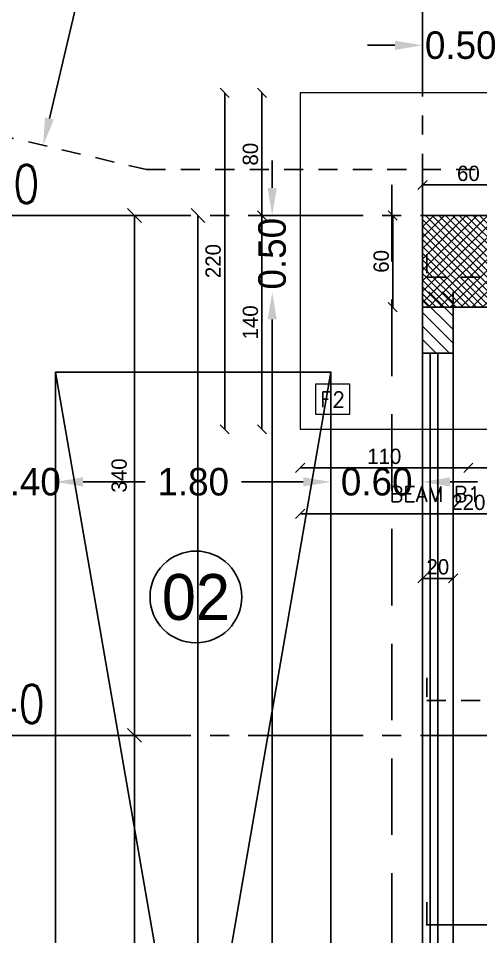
# Model space of a CAD drawing. Header units: metres. Extents: x -353217 to -351774, y -68080 to -67552.
# Drawn here: x -352360.75 to -352357.73, y -67870.43 to -67864.43 of the extents above; entities that cross this region are included whole.
import ezdxf
from ezdxf.enums import TextEntityAlignment as Align

# ---------------------------------------------------------------- set-up
doc = ezdxf.new("R2010")
doc.units = ezdxf.units.M
doc.header["$MEASUREMENT"] = 0
doc.header["$PDMODE"] = 2
doc.header["$PDSIZE"] = -0.6
for name, pattern in [('CENTER2', [1.125, 0.75, -0.125, 0.125, -0.125]), ('DASHED', [0.75, 0.5, -0.25]), ('HIDDEN2', [0.1875, 0.125, -0.0625])]:
    doc.linetypes.add(name, pattern=pattern)
for name, color, linetype in [('A-dim', 4, 'Continuous'), ('A-HATCH', 9, 'Continuous'), ('A-TEXT', 6, 'Continuous'), ('A-walls', 5, 'Continuous'), ('axe', 9, 'HIDDEN2'), ('car', 7, 'Continuous'), ('gate', 4, 'Continuous'), ('proj', 2, 'DASHED'), ('Str-Axes', 8, 'Continuous'), ('str-columns', 3, 'Continuous'), ('str-frame', 1, 'Continuous'), ('str-ground-beams', 3, 'Continuous'), ('str-slab', 5, 'Continuous')]:
    doc.layers.add(name, color=color, linetype=linetype)
doc.layers.add('str-footings', color=5, linetype='Continuous', lineweight=5)
doc.styles.add('ROMAND', font='romand', dxfattribs={"width": 0.8})
doc.styles.add('ROMANS', font='romans', dxfattribs={"height": 0.4})
doc.dimstyles.new('axis', dxfattribs={"dimscale": 0, "dimtxt": 0.1, "dimasz": 0.09, "dimexe": 0.18, "dimexo": 0.0625, "dimgap": 0.05, "dimtad": 1, "dimdec": 4, "dimlfac": 100, "dimrnd": 0.5, "dimdsep": 46, "dimtxsty": 'Standard', "dimblk1": 'OBLIQUE', "dimblk2": 'OBLIQUE', "dimsah": 1, "dimcen": 0.009, "dimse1": 1, "dimse2": 1, "dimclrd": 2, "dimclre": 7, "dimclrt": 1, "dimadec": 0, "dimazin": 0, "dimtfac": 0.066667, "dimtdec": 4, "dimtix": 1, "dimtmove": 2, "dimatfit": 3, "dimldrblk": 'OBLIQUE', "dimfxl": 0.18, "dimtolj": 1, "dimarcsym": 0})
doc.dimstyles.get("Standard").update_dxf_attribs({"dimtxt": 0.18, "dimasz": 0.18, "dimexe": 0.18, "dimexo": 0.0625, "dimgap": 0.09, "dimtad": 0, "dimzin": 0, "dimdsep": 46, "dimtxsty": 'Standard', "dimcen": 0.09, "dimse1": 1, "dimse2": 1, "dimadec": 0, "dimazin": 0, "dimtfac": 1, "dimtix": 1, "dimtofl": 0, "dimtmove": 0, "dimatfit": 3, "dimfxl": 1, "dimtolj": 1, "dimtzin": 0, "dimarcsym": 0})
doc.dimstyles.new('structure', dxfattribs={"dimtxt": 0.1, "dimasz": 0.06, "dimexe": 0.18, "dimexo": 1, "dimgap": 0.025, "dimtad": 1, "dimdec": 1, "dimlfac": 100, "dimrnd": 0.5, "dimdsep": 46, "dimtxsty": 'Standard', "dimblk1": 'OBLIQUE', "dimblk2": 'OBLIQUE', "dimsah": 1, "dimcen": 0.009, "dimse1": 1, "dimse2": 1, "dimclrd": 4, "dimclre": 9, "dimclrt": 1, "dimadec": 0, "dimazin": 0, "dimtfac": 0.066667, "dimtdec": 1, "dimtix": 1, "dimtmove": 2, "dimatfit": 3, "dimldrblk": 'OBLIQUE', "dimfxl": 0.18, "dimtolj": 1, "dimarcsym": 0})

# ---------------------------------------------------------------- blocks, each defined once
blk = doc.blocks.new('*D429')
at = {"layer": 'A-dim', "color": 0, "lineweight": -2, "transparency": 16777216}
for p, q in [((-352361.0912, -67867.4585), (-352361.2712, -67867.4585)), ((-352360.3312, -67867.4585), (-352360.1512, -67867.4585))]:
    blk.add_line(p, q, dxfattribs=at)
at = {"layer": 'A-dim', "color": 0, "transparency": 16777216}
for points in [[(-352361.0912, -67867.4285), (-352361.0912, -67867.4885), (-352360.9112, -67867.4585)], [(-352360.3312, -67867.4285), (-352360.3312, -67867.4885), (-352360.5112, -67867.4585)]]:
    blk.add_solid(points, dxfattribs=at)
at = {"layer": 'Defpoints', "color": 0, "transparency": 16777216}
for p in [(-352360.9112, -67866.7399), (-352360.5112, -67867.4585), (-352360.5112, -67867.4585)]:
    blk.add_point(p, dxfattribs=at)
at = {"layer": 'A-dim', "color": 0, "transparency": 16777216, "insert": (-352360.7112, -67867.4585), "char_height": 0.18, "attachment_point": 5}
blk.add_mtext('\\A1;0.40', dxfattribs=at)
blk = doc.blocks.new('*D430')
at = {"layer": 'A-dim', "color": 0, "lineweight": -2, "transparency": 16777216}
for p, q in [((-352360.3312, -67867.4585), (-352359.9262, -67867.4585)), ((-352358.8912, -67867.4585), (-352359.2962, -67867.4585))]:
    blk.add_line(p, q, dxfattribs=at)
at = {"layer": 'A-dim', "color": 0, "transparency": 16777216}
for points in [[(-352360.3312, -67867.4285), (-352360.3312, -67867.4885), (-352360.5112, -67867.4585)], [(-352358.8912, -67867.4285), (-352358.8912, -67867.4885), (-352358.7112, -67867.4585)]]:
    blk.add_solid(points, dxfattribs=at)
at = {"layer": 'Defpoints', "color": 0, "transparency": 16777216}
for p in [(-352360.5112, -67867.4585), (-352358.7112, -67867.4585), (-352358.7112, -67867.4585)]:
    blk.add_point(p, dxfattribs=at)
at = {"layer": 'A-dim', "color": 0, "transparency": 16777216, "insert": (-352359.6112, -67867.4585), "char_height": 0.18, "attachment_point": 5}
blk.add_mtext('\\A1;1.80', dxfattribs=at)
blk = doc.blocks.new('*D431')
at = {"layer": 'A-dim', "color": 0, "lineweight": -2, "transparency": 16777216}
for p, q in [((-352358.8912, -67867.4585), (-352359.0712, -67867.4585)), ((-352357.9319, -67867.4585), (-352357.7519, -67867.4585))]:
    blk.add_line(p, q, dxfattribs=at)
at = {"layer": 'A-dim', "color": 0, "transparency": 16777216}
for points in [[(-352358.8912, -67867.4285), (-352358.8912, -67867.4885), (-352358.7112, -67867.4585)], [(-352357.9319, -67867.4285), (-352357.9319, -67867.4885), (-352358.1119, -67867.4585)]]:
    blk.add_solid(points, dxfattribs=at)
at = {"layer": 'Defpoints', "color": 0, "transparency": 16777216}
for p in [(-352358.7112, -67867.4585), (-352358.1119, -67867.4585), (-352358.1119, -67867.4585)]:
    blk.add_point(p, dxfattribs=at)
at = {"layer": 'A-dim', "color": 0, "transparency": 16777216, "insert": (-352358.4115, -67867.4585), "char_height": 0.18, "attachment_point": 5}
blk.add_mtext('\\A1;0.60', dxfattribs=at)
blk = doc.blocks.new('*D432')
at = {"layer": 'A-dim', "color": 0, "lineweight": -2, "transparency": 16777216}
for p, q in [((-352358.2919, -67864.6036), (-352358.4719, -67864.6036)), ((-352357.4319, -67864.6036), (-352357.2519, -67864.6036))]:
    blk.add_line(p, q, dxfattribs=at)
at = {"layer": 'A-dim', "color": 0, "transparency": 16777216}
for points in [[(-352358.2919, -67864.5736), (-352358.2919, -67864.6336), (-352358.1119, -67864.6036)], [(-352357.4319, -67864.5736), (-352357.4319, -67864.6336), (-352357.6119, -67864.6036)]]:
    blk.add_solid(points, dxfattribs=at)
at = {"layer": 'Defpoints', "color": 0, "transparency": 16777216}
for p in [(-352357.6119, -67864.6036), (-352358.1119, -67865.7164), (-352357.6119, -67865.7164)]:
    blk.add_point(p, dxfattribs=at)
at = {"layer": 'A-dim', "color": 0, "transparency": 16777216, "insert": (-352357.8619, -67864.6036), "char_height": 0.18, "attachment_point": 5}
blk.add_mtext('\\A1;0.50', dxfattribs=at)
blk = doc.blocks.new('*D447')
at = {"layer": 'A-dim', "color": 0, "lineweight": -2, "transparency": 16777216}
for p, q in [((-352359.0947, -67865.5364), (-352359.0947, -67865.3564)), ((-352359.0947, -67866.3964), (-352359.0947, -67866.5764))]:
    blk.add_line(p, q, dxfattribs=at)
at = {"layer": 'A-dim', "color": 0, "transparency": 16777216}
for points in [[(-352359.1247, -67865.5364), (-352359.0647, -67865.5364), (-352359.0947, -67865.7164)], [(-352359.1247, -67866.3964), (-352359.0647, -67866.3964), (-352359.0947, -67866.2164)]]:
    blk.add_solid(points, dxfattribs=at)
at = {"layer": 'Defpoints', "color": 0, "transparency": 16777216}
for p in [(-352357.8619, -67865.7164), (-352359.0947, -67866.2164), (-352358.1119, -67866.2164)]:
    blk.add_point(p, dxfattribs=at)
at = {"layer": 'A-dim', "color": 0, "transparency": 16777216, "insert": (-352359.0947, -67865.9664), "char_height": 0.18, "attachment_point": 5, "rotation": 90}
blk.add_mtext('\\A1;0.50', dxfattribs=at)
blk = doc.blocks.new('*D448')
at = {"layer": 'A-dim', "color": 0, "lineweight": -2, "transparency": 16777216}
for p, q in [((-352359.0947, -67866.3964), (-352359.0947, -67872.8264)), ((-352359.0947, -67880.0364), (-352359.0947, -67873.6064))]:
    blk.add_line(p, q, dxfattribs=at)
at = {"layer": 'A-dim', "color": 0, "transparency": 16777216}
for points in [[(-352359.1247, -67866.3964), (-352359.0647, -67866.3964), (-352359.0947, -67866.2164)], [(-352359.1247, -67880.0364), (-352359.0647, -67880.0364), (-352359.0947, -67880.2164)]]:
    blk.add_solid(points, dxfattribs=at)
at = {"layer": 'Defpoints', "color": 0, "transparency": 16777216}
for p in [(-352358.1119, -67866.2164), (-352359.0947, -67880.2164), (-352358.1119, -67880.2164)]:
    blk.add_point(p, dxfattribs=at)
at = {"layer": 'A-dim', "color": 0, "transparency": 16777216, "insert": (-352359.0947, -67873.2164), "char_height": 0.18, "attachment_point": 5, "rotation": 90}
blk.add_mtext('\\A1;14.00', dxfattribs=at)
blk = doc.blocks.new('*D470')
at = {"layer": 'A-dim', "color": 0, "lineweight": -2, "transparency": 16777216}
for p, q in [((-352359.2641, -67859.5916), (-352359.8325, -67862.0159)), ((-352360.5515, -67865.0827), (-352359.9832, -67862.6585))]:
    blk.add_line(p, q, dxfattribs=at)
at = {"layer": 'A-dim', "color": 0, "transparency": 16777216}
for points in [[(-352359.2934, -67859.5848), (-352359.2349, -67859.5985), (-352359.2231, -67859.4164)], [(-352360.5807, -67865.0759), (-352360.5223, -67865.0896), (-352360.5926, -67865.258)]]:
    blk.add_solid(points, dxfattribs=at)
at = {"layer": 'Defpoints', "color": 0, "transparency": 16777216}
for p in [(-352359.2231, -67859.4164), (-352360.5926, -67865.258), (-352360.5926, -67865.258)]:
    blk.add_point(p, dxfattribs=at)
at = {"layer": 'A-dim', "color": 0, "transparency": 16777216, "insert": (-352359.9078, -67862.3372), "char_height": 0.18, "attachment_point": 5, "rotation": 76.80525}
blk.add_mtext('\\A1;6.00', dxfattribs=at)
blk = doc.blocks.new('Axis-buble-H')
at = {"color": 2}
blk.add_line((0, 0), (15, 0), dxfattribs=at)
blk.add_circle((-4.5, 0), 4.5, dxfattribs=at)
at = {"color": 1, "style": 'ROMANS', "width": 0.8}
blk.add_attdef('%%P0.00', (0.91, 0.811), '', height=2.5, dxfattribs=at)
at = {"color": 1, "style": 'ROMAND', "width": 0.8}
blk.add_attdef('A', text='', height=4.25, dxfattribs=at).set_placement((-4.5, 0), align=Align.MIDDLE_CENTER)
blk = doc.blocks.new('_Oblique')
at = {"color": 0, "linetype": 'ByBlock', "lineweight": -2}
blk.add_line((-0.5, -0.5), (0.5, 0.5), dxfattribs=at)
blk = doc.blocks.new('*D483')
at = {"layer": 'Defpoints', "color": 0, "transparency": 16777216}
for p in [(-352359.9954, -67865.7164), (-352359.9954, -67865.7164), (-352359.9954, -67869.1164)]:
    blk.add_point(p, dxfattribs=at)
at = {"layer": 'Str-Axes', "color": 2, "lineweight": -2, "transparency": 16777216}
blk.add_line((-352359.9954, -67869.1164), (-352359.9954, -67865.7164), dxfattribs=at)
at = {"layer": 'Str-Axes', "color": 2, "lineweight": -2, "transparency": 16777216, "xscale": 0.09, "yscale": 0.09, "zscale": 0.09}
for p, rotation in [((-352359.9954, -67865.7164), 90), ((-352359.9954, -67869.1164), 270)]:
    blk.add_blockref('_Oblique', p, dxfattribs=dict(at, rotation=rotation))
at = {"layer": 'Str-Axes', "color": 1, "transparency": 16777216, "insert": (-352360.0954, -67867.4164), "char_height": 0.1, "attachment_point": 5, "rotation": 90}
blk.add_mtext('\\A1;340', dxfattribs=at)
blk = doc.blocks.new('*D651')
at = {"layer": 'Defpoints', "color": 0, "transparency": 16777216}
for p in [(-352358.1119, -67865.5165), (-352358.1119, -67865.7164), (-352357.5119, -67865.7164)]:
    blk.add_point(p, dxfattribs=at)
at = {"layer": 'str-columns', "color": 4, "lineweight": -2, "transparency": 16777216}
blk.add_line((-352357.5119, -67865.5165), (-352358.1119, -67865.5165), dxfattribs=at)
at = {"layer": 'str-columns', "color": 4, "lineweight": -2, "transparency": 16777216, "xscale": 0.06, "yscale": 0.06, "zscale": 0.06, "rotation": 180}
blk.add_blockref('_Oblique', (-352358.1119, -67865.5165), dxfattribs=at)
at = {"layer": 'str-columns', "color": 4, "lineweight": -2, "transparency": 16777216, "xscale": 0.06, "yscale": 0.06, "zscale": 0.06}
blk.add_blockref('_Oblique', (-352357.5119, -67865.5165), dxfattribs=at)
at = {"layer": 'str-columns', "color": 1, "transparency": 16777216, "insert": (-352357.8119, -67865.4415), "char_height": 0.1, "attachment_point": 5}
blk.add_mtext('\\A1;60', dxfattribs=at)
blk = doc.blocks.new('*D652')
at = {"layer": 'Defpoints', "color": 0, "transparency": 16777216}
for p in [(-352358.1119, -67865.7164), (-352358.3067, -67866.3164), (-352358.1119, -67866.3164)]:
    blk.add_point(p, dxfattribs=at)
at = {"layer": 'str-columns', "color": 4, "lineweight": -2, "transparency": 16777216}
blk.add_line((-352358.3067, -67865.7164), (-352358.3067, -67866.3164), dxfattribs=at)
at = {"layer": 'str-columns', "color": 4, "lineweight": -2, "transparency": 16777216, "xscale": 0.06, "yscale": 0.06, "zscale": 0.06}
for p, rotation in [((-352358.3067, -67865.7164), 90), ((-352358.3067, -67866.3164), 270)]:
    blk.add_blockref('_Oblique', p, dxfattribs=dict(at, rotation=rotation))
at = {"layer": 'str-columns', "color": 1, "transparency": 16777216, "insert": (-352358.3817, -67866.0164), "char_height": 0.1, "attachment_point": 5, "rotation": 90}
blk.add_mtext('\\A1;60', dxfattribs=at)
blk = doc.blocks.new('*D699')
at = {"layer": 'Defpoints', "color": 0, "transparency": 16777216}
for p in [(-352359.5807, -67865.7164), (-352359.5807, -67865.7164), (-352359.5807, -67880.7164)]:
    blk.add_point(p, dxfattribs=at)
at = {"layer": 'Str-Axes', "color": 2, "lineweight": -2, "transparency": 16777216}
blk.add_line((-352359.5807, -67880.7164), (-352359.5807, -67865.7164), dxfattribs=at)
at = {"layer": 'Str-Axes', "color": 2, "lineweight": -2, "transparency": 16777216, "xscale": 0.09, "yscale": 0.09, "zscale": 0.09}
for p, rotation in [((-352359.5807, -67865.7164), 90), ((-352359.5807, -67880.7164), 270)]:
    blk.add_blockref('_Oblique', p, dxfattribs=dict(at, rotation=rotation))
at = {"layer": 'Str-Axes', "color": 1, "transparency": 16777216, "insert": (-352359.6807, -67873.2164), "char_height": 0.1, "attachment_point": 5, "rotation": 90}
blk.add_mtext('\\A1;1500', dxfattribs=at)
blk = doc.blocks.new('*D700')
at = {"layer": 'Defpoints', "color": 0, "transparency": 16777216}
for p in [(-352359.9954, -67869.1164), (-352359.9954, -67869.1164), (-352359.9954, -67873.1664)]:
    blk.add_point(p, dxfattribs=at)
at = {"layer": 'Str-Axes', "color": 2, "lineweight": -2, "transparency": 16777216}
blk.add_line((-352359.9954, -67873.1664), (-352359.9954, -67869.1164), dxfattribs=at)
at = {"layer": 'Str-Axes', "color": 2, "lineweight": -2, "transparency": 16777216, "xscale": 0.09, "yscale": 0.09, "zscale": 0.09}
for p, rotation in [((-352359.9954, -67869.1164), 90), ((-352359.9954, -67873.1664), 270)]:
    blk.add_blockref('_Oblique', p, dxfattribs=dict(at, rotation=rotation))
at = {"layer": 'Str-Axes', "color": 1, "transparency": 16777216, "insert": (-352360.0954, -67871.1414), "char_height": 0.1, "attachment_point": 5, "rotation": 90}
blk.add_mtext('\\A1;405', dxfattribs=at)
blk = doc.blocks.new('*D741')
at = {"layer": 'Defpoints', "color": 0, "transparency": 16777216}
for p in [(-352359.1619, -67865.7164), (-352358.9119, -67865.7164), (-352358.9119, -67867.1146)]:
    blk.add_point(p, dxfattribs=at)
at = {"layer": 'str-footings', "color": 4, "lineweight": -2, "transparency": 16777216}
blk.add_line((-352359.1619, -67867.1146), (-352359.1619, -67865.7164), dxfattribs=at)
at = {"layer": 'str-footings', "color": 4, "lineweight": -2, "transparency": 16777216, "xscale": 0.06, "yscale": 0.06, "zscale": 0.06}
for p, rotation in [((-352359.1619, -67865.7164), 90), ((-352359.1619, -67867.1146), 270)]:
    blk.add_blockref('_Oblique', p, dxfattribs=dict(at, rotation=rotation))
at = {"layer": 'str-footings', "color": 1, "transparency": 16777216, "insert": (-352359.2369, -67866.4155), "char_height": 0.1, "attachment_point": 5, "rotation": 90}
blk.add_mtext('\\A1;140', dxfattribs=at)
blk = doc.blocks.new('*D742')
at = {"layer": 'Defpoints', "color": 0, "transparency": 16777216}
for p in [(-352357.8119, -67867.1146), (-352356.7119, -67867.1146), (-352356.7119, -67867.367)]:
    blk.add_point(p, dxfattribs=at)
at = {"layer": 'str-footings', "color": 4, "lineweight": -2, "transparency": 16777216}
blk.add_line((-352357.8119, -67867.367), (-352356.7119, -67867.367), dxfattribs=at)
at = {"layer": 'str-footings', "color": 4, "lineweight": -2, "transparency": 16777216, "xscale": 0.06, "yscale": 0.06, "zscale": 0.06, "rotation": 180}
blk.add_blockref('_Oblique', (-352357.8119, -67867.367), dxfattribs=at)
at = {"layer": 'str-footings', "color": 4, "lineweight": -2, "transparency": 16777216, "xscale": 0.06, "yscale": 0.06, "zscale": 0.06}
blk.add_blockref('_Oblique', (-352356.7119, -67867.367), dxfattribs=at)
at = {"layer": 'str-footings', "color": 1, "transparency": 16777216, "insert": (-352357.2619, -67867.292), "char_height": 0.1, "attachment_point": 5}
blk.add_mtext('\\A1;110', dxfattribs=at)
blk = doc.blocks.new('*D743')
at = {"layer": 'Defpoints', "color": 0, "transparency": 16777216}
for p in [(-352359.1619, -67864.9146), (-352358.9119, -67864.9146), (-352358.9119, -67865.7164)]:
    blk.add_point(p, dxfattribs=at)
at = {"layer": 'str-footings', "color": 4, "lineweight": -2, "transparency": 16777216}
blk.add_line((-352359.1619, -67865.7164), (-352359.1619, -67864.9146), dxfattribs=at)
at = {"layer": 'str-footings', "color": 4, "lineweight": -2, "transparency": 16777216, "xscale": 0.06, "yscale": 0.06, "zscale": 0.06}
for p, rotation in [((-352359.1619, -67864.9146), 90), ((-352359.1619, -67865.7164), 270)]:
    blk.add_blockref('_Oblique', p, dxfattribs=dict(at, rotation=rotation))
at = {"layer": 'str-footings', "color": 1, "transparency": 16777216, "insert": (-352359.2369, -67865.3155), "char_height": 0.1, "attachment_point": 5, "rotation": 90}
blk.add_mtext('\\A1;80', dxfattribs=at)
blk = doc.blocks.new('*D744')
at = {"layer": 'Defpoints', "color": 0, "transparency": 16777216}
for p in [(-352358.9119, -67867.1146), (-352357.8119, -67867.1146), (-352357.8119, -67867.367)]:
    blk.add_point(p, dxfattribs=at)
at = {"layer": 'str-footings', "color": 4, "lineweight": -2, "transparency": 16777216}
blk.add_line((-352358.9119, -67867.367), (-352357.8119, -67867.367), dxfattribs=at)
at = {"layer": 'str-footings', "color": 4, "lineweight": -2, "transparency": 16777216, "xscale": 0.06, "yscale": 0.06, "zscale": 0.06, "rotation": 180}
blk.add_blockref('_Oblique', (-352358.9119, -67867.367), dxfattribs=at)
at = {"layer": 'str-footings', "color": 4, "lineweight": -2, "transparency": 16777216, "xscale": 0.06, "yscale": 0.06, "zscale": 0.06}
blk.add_blockref('_Oblique', (-352357.8119, -67867.367), dxfattribs=at)
at = {"layer": 'str-footings', "color": 1, "transparency": 16777216, "insert": (-352358.3619, -67867.292), "char_height": 0.1, "attachment_point": 5}
blk.add_mtext('\\A1;110', dxfattribs=at)
blk = doc.blocks.new('*D745')
at = {"layer": 'Defpoints', "color": 0, "transparency": 16777216}
for p in [(-352358.9119, -67867.1146), (-352356.7119, -67867.1146), (-352356.7119, -67867.6678)]:
    blk.add_point(p, dxfattribs=at)
at = {"layer": 'str-footings', "color": 4, "lineweight": -2, "transparency": 16777216}
blk.add_line((-352358.9119, -67867.6678), (-352356.7119, -67867.6678), dxfattribs=at)
at = {"layer": 'str-footings', "color": 4, "lineweight": -2, "transparency": 16777216, "xscale": 0.06, "yscale": 0.06, "zscale": 0.06, "rotation": 180}
blk.add_blockref('_Oblique', (-352358.9119, -67867.6678), dxfattribs=at)
at = {"layer": 'str-footings', "color": 4, "lineweight": -2, "transparency": 16777216, "xscale": 0.06, "yscale": 0.06, "zscale": 0.06}
blk.add_blockref('_Oblique', (-352356.7119, -67867.6678), dxfattribs=at)
at = {"layer": 'str-footings', "color": 1, "transparency": 16777216, "insert": (-352357.8119, -67867.5928), "char_height": 0.1, "attachment_point": 5}
blk.add_mtext('\\A1;220', dxfattribs=at)
blk = doc.blocks.new('*D746')
at = {"layer": 'Defpoints', "color": 0, "transparency": 16777216}
for p in [(-352359.4055, -67864.9146), (-352358.9119, -67864.9146), (-352358.9119, -67867.1146)]:
    blk.add_point(p, dxfattribs=at)
at = {"layer": 'str-footings', "color": 4, "lineweight": -2, "transparency": 16777216}
blk.add_line((-352359.4055, -67867.1146), (-352359.4055, -67864.9146), dxfattribs=at)
at = {"layer": 'str-footings', "color": 4, "lineweight": -2, "transparency": 16777216, "xscale": 0.06, "yscale": 0.06, "zscale": 0.06}
for p, rotation in [((-352359.4055, -67864.9146), 90), ((-352359.4055, -67867.1146), 270)]:
    blk.add_blockref('_Oblique', p, dxfattribs=dict(at, rotation=rotation))
at = {"layer": 'str-footings', "color": 1, "transparency": 16777216, "insert": (-352359.4805, -67866.0146), "char_height": 0.1, "attachment_point": 5, "rotation": 90}
blk.add_mtext('\\A1;220', dxfattribs=at)
blk = doc.blocks.new('*D753')
at = {"layer": 'Defpoints', "color": 0, "transparency": 16777216}
for p in [(-352358.1119, -67868.0895), (-352357.9119, -67868.0895), (-352357.9119, -67868.0895)]:
    blk.add_point(p, dxfattribs=at)
at = {"layer": 'str-slab', "color": 4, "lineweight": -2, "transparency": 16777216}
blk.add_line((-352358.1119, -67868.0895), (-352357.9119, -67868.0895), dxfattribs=at)
at = {"layer": 'str-slab', "color": 4, "lineweight": -2, "transparency": 16777216, "xscale": 0.06, "yscale": 0.06, "zscale": 0.06, "rotation": 180}
blk.add_blockref('_Oblique', (-352358.1119, -67868.0895), dxfattribs=at)
at = {"layer": 'str-slab', "color": 4, "lineweight": -2, "transparency": 16777216, "xscale": 0.06, "yscale": 0.06, "zscale": 0.06}
blk.add_blockref('_Oblique', (-352357.9119, -67868.0895), dxfattribs=at)
at = {"layer": 'str-slab', "color": 1, "transparency": 16777216, "insert": (-352358.0119, -67868.0145), "char_height": 0.1, "attachment_point": 5}
blk.add_mtext('\\A1;20', dxfattribs=at)

msp = doc.modelspace()

# ---------------------------------------------------------------- hatches: boundary and pattern name
at = {"layer": 'A-HATCH'}
h = msp.add_hatch(dxfattribs=at)
h.set_pattern_fill('LINE', color=256, scale=0.25, angle=315, style=0)
h.set_pattern_definition([(315, (-352358.111867, -67866.316397), (0.0220971, 0.0220971), [])])
h.paths.add_polyline_path([(-352357.5118675, -67865.7163974), (-352358.1118675, -67865.7163974), (-352358.1118675, -67866.3163974), (-352357.5118675, -67866.3163974)])
h = msp.add_hatch(dxfattribs=at)
h.set_pattern_fill('LINE', color=256, scale=0.5, angle=315, style=0)
h.set_pattern_definition([(315, (-352358.11187, -67866.6164), (0.044194, 0.044194), [])])
h.paths.add_polyline_path([(-352357.9118675, -67866.2163974), (-352358.1118675, -67866.2163974), (-352358.1118675, -67866.6163974), (-352357.9118675, -67866.6163974)])
at = {"layer": 'str-columns'}
h = msp.add_hatch(dxfattribs=at)
h.set_pattern_fill('ANSI31', color=8, scale=0.4)
h.set_pattern_definition([(45, (0, 0), (-0.035355339059, 0.035355339059), [])])
h.paths.add_polyline_path([(-352358.1118675, -67866.3163974), (-352357.5118675, -67866.3163974), (-352357.5118675, -67865.7163974), (-352358.1118675, -67865.7163974)])

# ---------------------------------------------------------------- linework, layer by layer
at = {"layer": 'A-TEXT'}
msp.add_circle((-352359.593444, -67868.2109174), 0.3, dxfattribs=at)
at = {"layer": 'A-walls'}
for p, q in [((-352357.9118675, -67866.2163974), (-352357.9118675, -67866.2163974)), ((-352357.9118675, -67866.6163974), (-352358.1118675, -67866.6163974))]:
    msp.add_line(p, q, dxfattribs=at)
for points in [[(-352358.1118675, -67866.2163974), (-352358.1118675, -67866.6163974)], [(-352357.9118675, -67866.2163974), (-352357.9118675, -67866.6163974)], [(-352357.9118675, -67866.2163974), (-352357.9118675, -67866.6163974)]]:
    msp.add_lwpolyline(points, dxfattribs=at)
at = {"layer": 'axe'}
msp.add_lwpolyline([(-352365.7270583, -67864.0542222), (-352359.9170014, -67865.4163974), (-352335.63895, -67865.4163974), (-352300.2714271, -67857.1244366)], dxfattribs=at)
at = {"layer": 'car'}
msp.add_lwpolyline([(-352360.5111783, -67866.7398681), (-352360.5111783, -67871.9398681), (-352358.7111783, -67871.9398681), (-352358.7111783, -67866.7398681), (-352359.6111783, -67871.9398681), (-352360.5111783, -67866.7398681), (-352358.7111783, -67866.7398681)], dxfattribs=at)
at = {"layer": 'gate'}
for p, q in [((-352358.0618675, -67866.6163974), (-352358.0618675, -67870.9663974)), ((-352358.0118675, -67866.6163974), (-352358.0118675, -67870.9663974))]:
    msp.add_line(p, q, dxfattribs=at)
for points in [[(-352358.1118675, -67866.6163974), (-352358.1118675, -67870.9663974)], [(-352357.9118675, -67866.6163974), (-352357.9118675, -67870.9663974)]]:
    msp.add_lwpolyline(points, dxfattribs=at)
at = {"layer": 'proj'}
msp.add_lwpolyline([(-352358.3118675, -67880.9163974), (-352317.8618675, -67880.9163974), (-352317.8618675, -67865.5163974), (-352358.3118675, -67865.5163974)], close=True, dxfattribs=at)
at = {"layer": 'Str-Axes', "linetype": 'CENTER2'}
for p, q in [((-352358.1118675, -67882.9372075), (-352358.1118675, -67863.9839935)), ((-352314.6259956, -67865.7163974), (-352359.995448, -67865.7163974)), ((-352314.6259956, -67869.1163974), (-352359.995448, -67869.1163974))]:
    msp.add_line(p, q, dxfattribs=at)
at = {"layer": 'str-columns'}
msp.add_lwpolyline([(-352358.1118675, -67866.3163974), (-352357.5118675, -67866.3163974), (-352357.5118675, -67865.7163974), (-352358.1118675, -67865.7163974)], close=True, dxfattribs=at)
at = {"layer": 'str-footings'}
msp.add_lwpolyline([(-352358.9118675, -67867.1146079), (-352356.7118675, -67867.1146079), (-352356.7118675, -67864.9146079), (-352358.9118675, -67864.9146079)], close=True, dxfattribs=at)
at = {"layer": 'str-footings', "color": 2}
msp.add_lwpolyline([(-352358.5873835, -67866.8184701), (-352358.8118675, -67866.8184701), (-352358.8118675, -67867.0146079), (-352358.5873835, -67867.0146079)], close=True, dxfattribs=at)
at = {"layer": 'str-frame'}
msp.add_line((-352357.9118675, -67866.3163974), (-352357.9118675, -67880.1163974), dxfattribs=at)
at = {"layer": 'str-ground-beams'}
msp.add_line((-352358.1118675, -67867.1146079), (-352358.1118675, -67879.3146079), dxfattribs=at)
at = {"layer": 'str-slab'}
msp.add_line((-352357.9118675, -67872.5663974), (-352357.9118675, -67866.3163974), dxfattribs=at)
msp.add_lwpolyline([(-352352.1118675, -67866.3163974), (-352352.1118675, -67873.1663974), (-352358.1118675, -67873.1663974), (-352358.1118675, -67865.7163974), (-352352.1118675, -67865.7163974)], dxfattribs=at)
at = {"layer": 'str-slab', "color": 1, "linetype": 'HIDDEN2'}
for points in [[(-352358.0845307, -67865.9691188), (-352358.0845307, -67866.1191188), (-352351.9434377, -67866.1191188), (-352351.9434377, -67865.9691188)], [(-352358.0843984, -67868.7386723), (-352358.0843984, -67868.8886723), (-352352.1330556, -67868.8886723), (-352352.1330556, -67868.7386723)]]:
    msp.add_lwpolyline(points, dxfattribs=at)
at = {"layer": 'str-slab', "color": 1}
msp.add_lwpolyline([(-352358.0843984, -67870.2055695), (-352358.0843984, -67870.3555695), (-352352.1330556, -67870.3555695), (-352352.1330556, -67870.2055695)], dxfattribs=at)

# ---------------------------------------------------------------- block references
at = {"layer": 'Str-Axes', "linetype": 'Continuous', "ltscale": 5, "xscale": 0.1000000000000227, "yscale": 0.1000000000000227, "zscale": 0.1000000000000227}
for p, values in [((-352361.495448, -67865.7163974), {'A': '1', '%%P0.00': '%%P0.00'}), ((-352361.495448, -67869.1163974), {'A': '2', '%%P0.00': '+3.40'})]:
    msp.add_blockref('Axis-buble-H', p, dxfattribs=at).add_auto_attribs(values)

# ---------------------------------------------------------------- texts
at = {"layer": 'A-TEXT'}
msp.add_text('02', height=0.3, dxfattribs=at).set_placement((-352359.593444, -67868.2109174), align=Align.MIDDLE_CENTER)
at = {"layer": 'str-footings', "color": 1, "style": 'ROMANS'}
msp.add_text('F2', height=0.1, dxfattribs=at).set_placement((-352358.7800277, -67866.9701818))
at = {"layer": 'str-slab', "color": 1, "insert": (-352358.3271835, -67867.4885848), "char_height": 0.1, "attachment_point": 1, "style": 'ROMANS'}
msp.add_mtext('BEAM B1', dxfattribs=at)

# ---------------------------------------------------------------- dimensions: what is measured, and where the dimension line sits
at = {"layer": 'A-dim'}
dim = msp.add_aligned_dim(p1=(-352359.2230561, -67859.4163974), p2=(-352360.5926264, -67865.2579962), distance=0, dimstyle='Standard', override={"dimfxl": 0.5}, dxfattribs=at)
dim.commit()
dim.dimension.update_dxf_attribs({"geometry": '*D470', "text_midpoint": (-352359.9078413, -67862.3371968)})
for base, p1, p2, override, picture, middle in [((-352357.6118675, -67864.6035901), (-352358.1118675, -67865.7163974), (-352357.6118675, -67865.7163974), {"dimfxl": 0.5}, '*D432', (-352357.8618675, -67864.6035901)), ((-352360.5111783, -67867.4585345), (-352360.9111783, -67866.7398681), (-352360.5111783, -67867.4585345), {"dimtmove": 1, "dimfxl": 0.5}, '*D429', (-352360.7111783, -67867.4585345)), ((-352358.7111783, -67867.4585345), (-352360.5111783, -67867.4585345), (-352358.7111783, -67867.4585345), {"dimtmove": 1, "dimfxl": 0.5}, '*D430', (-352359.6111783, -67867.4585345)), ((-352358.1118675, -67867.4585345), (-352358.7111783, -67867.4585345), (-352358.1118675, -67867.4585345), {"dimtmove": 1, "dimfxl": 0.5}, '*D431', (-352358.4115229, -67867.4585345))]:
    dim = msp.add_linear_dim(base=base, p1=p1, p2=p2, dimstyle='Standard', override=override, dxfattribs=at)
    dim.commit()
    dim.dimension.update_dxf_attribs({"geometry": picture, "text_midpoint": middle})
for base, p1, p2, override, picture, middle in [((-352359.0946966, -67866.2163974), (-352357.8618675, -67865.7163974), (-352358.1118675, -67866.2163974), {"dimfxl": 0.5}, '*D447', (-352359.0946966, -67865.9663974)), ((-352359.0946966, -67880.2163974), (-352358.1118675, -67866.2163974), (-352358.1118675, -67880.2163974), {"dimtmove": 1, "dimfxl": 0.5}, '*D448', (-352359.0946966, -67873.2163974))]:
    dim = msp.add_linear_dim(base=base, p1=p1, p2=p2, angle=90, dimstyle='Standard', override=override, dxfattribs=at)
    dim.commit()
    dim.dimension.update_dxf_attribs({"geometry": picture, "text_midpoint": middle})
at = {"layer": 'Str-Axes'}
for base, p1, p2, picture, middle in [((-352359.995448, -67865.7163974), (-352359.995448, -67869.1163974), (-352359.995448, -67865.7163974), '*D483', (-352360.095448, -67867.4163974)), ((-352359.5806674, -67865.7163974), (-352359.5806674, -67880.7163974), (-352359.5806674, -67865.7163974), '*D699', (-352359.6806674, -67873.2163974)), ((-352359.995448, -67869.1163974), (-352359.995448, -67873.1663974), (-352359.995448, -67869.1163974), '*D700', (-352360.095448, -67871.1413974))]:
    dim = msp.add_linear_dim(base=base, p1=p1, p2=p2, angle=90, dimstyle='axis', override={"dimscale": 1}, dxfattribs=at)
    dim.commit()
    dim.dimension.update_dxf_attribs({"geometry": picture, "text_midpoint": middle})
at = {"layer": 'str-columns'}
for p1, p2, distance, picture, middle in [((-352357.5118675, -67865.7163974), (-352358.1118675, -67865.7163974), -0.1999267, '*D651', (-352357.8118675, -67865.4414706)), ((-352358.1118675, -67865.7163974), (-352358.1118675, -67866.3163974), -0.1948673, '*D652', (-352358.3817348, -67866.0163974))]:
    dim = msp.add_aligned_dim(p1=p1, p2=p2, distance=distance, dimstyle='structure', dxfattribs=at)
    dim.commit()
    dim.dimension.update_dxf_attribs({"geometry": picture, "text_midpoint": middle})
at = {"layer": 'str-footings'}
for p1, p2, distance, picture, middle in [((-352358.9118675, -67867.1146079), (-352358.9118675, -67864.9146079), 0.4936417, '*D746', (-352359.4805092, -67866.0146079)), ((-352358.9118675, -67865.7163974), (-352358.9118675, -67864.9146079), 0.25, '*D743', (-352359.2368675, -67865.3155026)), ((-352358.9118675, -67867.1146079), (-352358.9118675, -67865.7163974), 0.25, '*D741', (-352359.2368675, -67866.4155026)), ((-352358.9118675, -67867.1146079), (-352357.8118675, -67867.1146079), -0.2523527, '*D744', (-352358.3618675, -67867.2919606)), ((-352358.9118675, -67867.1146079), (-352356.7118675, -67867.1146079), -0.5531961, '*D745', (-352357.8118675, -67867.592804)), ((-352357.8118675, -67867.1146079), (-352356.7118675, -67867.1146079), -0.2523527, '*D742', (-352357.2618675, -67867.2919606))]:
    dim = msp.add_aligned_dim(p1=p1, p2=p2, distance=distance, dimstyle='structure', dxfattribs=at)
    dim.commit()
    dim.dimension.update_dxf_attribs({"geometry": picture, "text_midpoint": middle})
at = {"layer": 'str-slab'}
dim = msp.add_aligned_dim(p1=(-352358.1118675, -67868.0894567), p2=(-352357.9118675, -67868.0894567), distance=0, dimstyle='structure', dxfattribs=at)
dim.commit()
dim.dimension.update_dxf_attribs({"geometry": '*D753', "text_midpoint": (-352358.0118675, -67868.0144567)})

doc.saveas('drawing.dxf')
